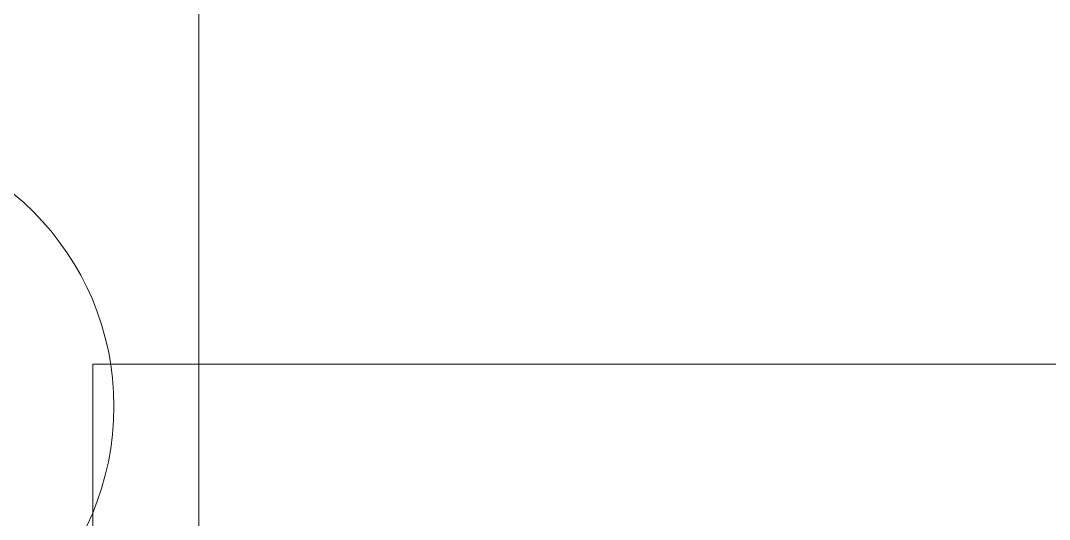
# Model space of a CAD drawing. Header units: millimetres. Extents: x 469 to 651, y 431 to 523.
# Drawn here: x 568.977 to 571.407, y 498.062 to 499.24 of the extents above; entities that cross this region are included whole.
import ezdxf

# ---------------------------------------------------------------- set-up
doc = ezdxf.new("R2010")
doc.units = ezdxf.units.MM

msp = doc.modelspace()

# ---------------------------------------------------------------- linework, layer by layer
at = {"color": 7, "linetype": 'Continuous', "lineweight": 15}
for p, q in [((569.3977, 499.8289), (569.3977, 497.8289)), ((576.1477, 498.4289), (569.1477, 498.4289)), ((569.1477, 498.4289), (569.1477, 496.6789))]:
    msp.add_line(p, q, dxfattribs=at)
msp.add_circle((568.5477, 498.3289), 0.65, dxfattribs=at)
msp.add_circle((568.5477, 498.3289), 0.65, dxfattribs=at)

doc.saveas('drawing.dxf')
